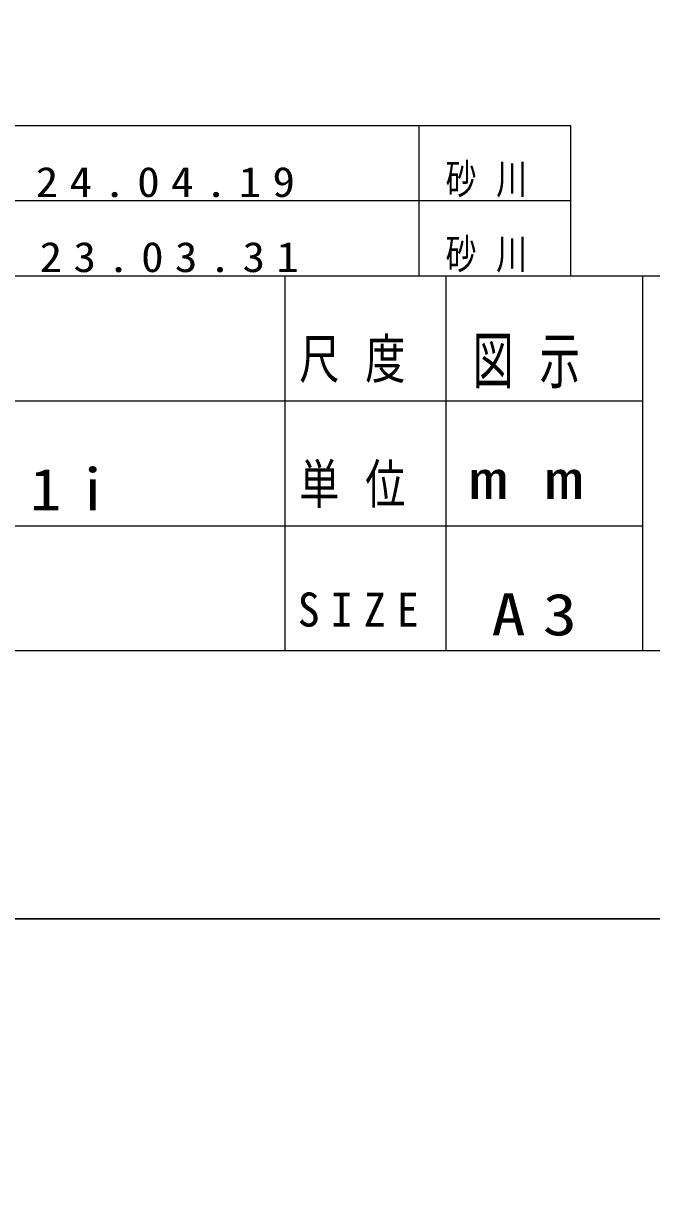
# Model space of a CAD drawing. Units: millimetres on the paper. Extents: x 0 to 420, y -594 to 297.
# Drawn here: x 271.4 to 306.5, y -16.1 to 50.1 of the extents above; entities that cross this region are included whole.
import ezdxf

# ---------------------------------------------------------------- set-up
doc = ezdxf.new("R2010")
doc.units = ezdxf.units.MM
for name, color, linetype, lineweight in [('0_2', 7, 'Continuous', 13), ('AM_5', 7, 'Continuous', 13), ('FMT', 7, 'Continuous', 13), ('FMT-TXT', 7, 'Continuous', 13), ('TEXT', 7, 'Continuous', 13)]:
    doc.layers.add(name, color=color, linetype=linetype, lineweight=lineweight)
doc.styles.add('ＭＳ ゴシック', font='')
doc.styles.get('ＭＳ ゴシック').set_extended_font_data('MS Gothic')

msp = doc.modelspace()

# ---------------------------------------------------------------- linework, layer by layer
at = {"layer": '0_2'}
for points in [[(0, 297), (420, 297), (420, 0), (0, 0)], [(0, 0), (420, 0), (420, -297), (0, -297)]]:
    msp.add_lwpolyline(points, close=True, dxfattribs=at)
at = {"layer": 'AM_5'}
for p, q in [((302, 44.4), (165, 44.4)), ((293.5, 40.2), (293.5, 44.4)), ((302, 40.2), (302, 44.4)), ((302, 40.2), (165, 40.2)), ((293.5, 36), (293.5, 40.2)), ((302, 36), (302, 40.2))]:
    msp.add_line(p, q, dxfattribs=at)
at = {"layer": 'FMT'}
for p, q in [((28, 36), (403, 36)), ((286, 36), (286, 15)), ((295, 36), (295, 15)), ((306, 36), (306, 15)), ((166, 29), (306, 29)), ((166, 22), (306, 22)), ((403, 15), (28, 15))]:
    msp.add_line(p, q, dxfattribs=at)

# ---------------------------------------------------------------- texts
at = {"layer": 'FMT-TXT', "attachment_point": 7, "style": 'ＭＳ ゴシック'}
for s, insert, char_height in [('\\T1.64;\\W0.75;尺度', (286.8, 30), 2.199), ('\\T1.64;\\W0.65;図示', (296.51, 29.7), 2.566), ('\\T1.5;\\W1.1;NBR041-301i', (248.031, 22.833), 2.346), ('\\T1.64;\\W0.75;単位', (286.8, 23), 2.199), ('\\T1.95;\\W1.45;mm', (296.286, 23.5), 2.199), ('\\T1.5;\\W0.95;SIZE', (286.711, 16.333), 1.906), ('\\T1.5;\\W1.2;A3', (297.551, 15.833), 2.346)]:
    msp.add_mtext(s, dxfattribs=dict(at, insert=insert, char_height=char_height))
at = {"layer": 'TEXT', "char_height": 1.686, "attachment_point": 7, "style": 'ＭＳ ゴシック'}
for s, insert in [('\\T1.64;\\W0.75;砂川', (294.99, 40.383)), ('\\T1.5;\\W1.1;24.04.19', (272.052, 40.383)), ('\\T1.5;\\W1.1;23.03.31', (272.271, 36.183)), ('\\T1.64;\\W0.75;砂川', (294.99, 36.183))]:
    msp.add_mtext(s, dxfattribs=dict(at, insert=insert))

doc.saveas('drawing.dxf')
